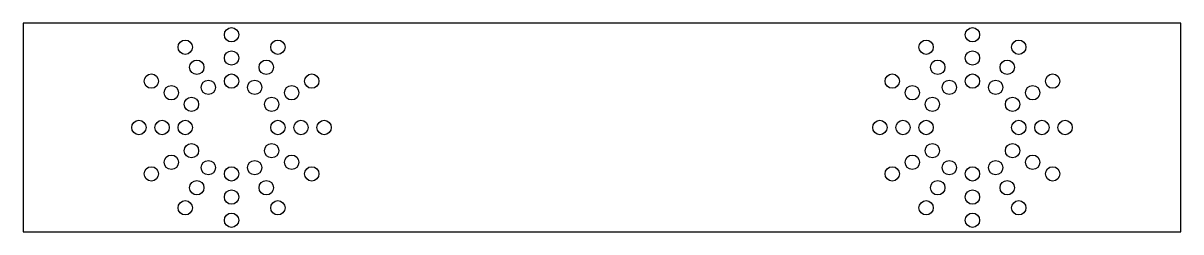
# Model space of a CAD drawing. Extents: x -250 to 250, y -32 to 58.
import ezdxf

# ---------------------------------------------------------------- set-up
doc = ezdxf.new("R2010")
doc.units = 0
doc.layers.add('MODELSKETCH_VISIBLE', color=7, linetype='CONTINUOUS')

msp = doc.modelspace()

# ---------------------------------------------------------------- linework, layer by layer
at = {"layer": 'MODELSKETCH_VISIBLE'}
for p, q in [((-250, 57.64), (-250, -32.36)), ((250, 57.64), (-250, 57.64)), ((250, -32.36), (250, 57.64)), ((-250, -32.36), (250, -32.36))]:
    msp.add_line(p, q, dxfattribs=at)
for centre in [(-160, 52.64), (160, 52.64), (-180, 47.28), (-140, 47.28), (140, 47.28), (180, 47.28), (-160, 42.64), (160, 42.64), (-175, 38.62), (-145, 38.62), (145, 38.62), (175, 38.62), (-194.64, 32.64), (-160, 32.64), (-125.36, 32.64), (125.36, 32.64), (160, 32.64), (194.64, 32.64), (-185.98, 27.64), (-170, 29.96), (-150, 29.96), (-134.02, 27.64), (134.02, 27.64), (150, 29.96), (170, 29.96), (185.98, 27.64), (-177.32, 22.64), (-142.68, 22.64), (142.68, 22.64), (177.32, 22.64), (-200, 12.64), (-190, 12.64), (-180, 12.64), (-140, 12.64), (-130, 12.64), (-120, 12.64), (120, 12.64), (130, 12.64), (140, 12.64), (180, 12.64), (190, 12.64), (200, 12.64), (-177.32, 2.64), (-142.68, 2.64), (142.68, 2.64), (177.32, 2.64), (-185.98, -2.36), (-134.02, -2.36), (134.02, -2.36), (185.98, -2.36), (-194.64, -7.36), (-170, -4.68), (-160, -7.36), (-150, -4.68), (-125.36, -7.36), (125.36, -7.36), (150, -4.68), (160, -7.36), (170, -4.68), (194.64, -7.36), (-175, -13.34), (-160, -17.36), (-145, -13.34), (145, -13.34), (160, -17.36), (175, -13.34), (-180, -22), (-140, -22), (140, -22), (180, -22), (-160, -27.36), (160, -27.36)]:
    msp.add_circle(centre, 3.1, dxfattribs=at)

doc.saveas('drawing.dxf')
